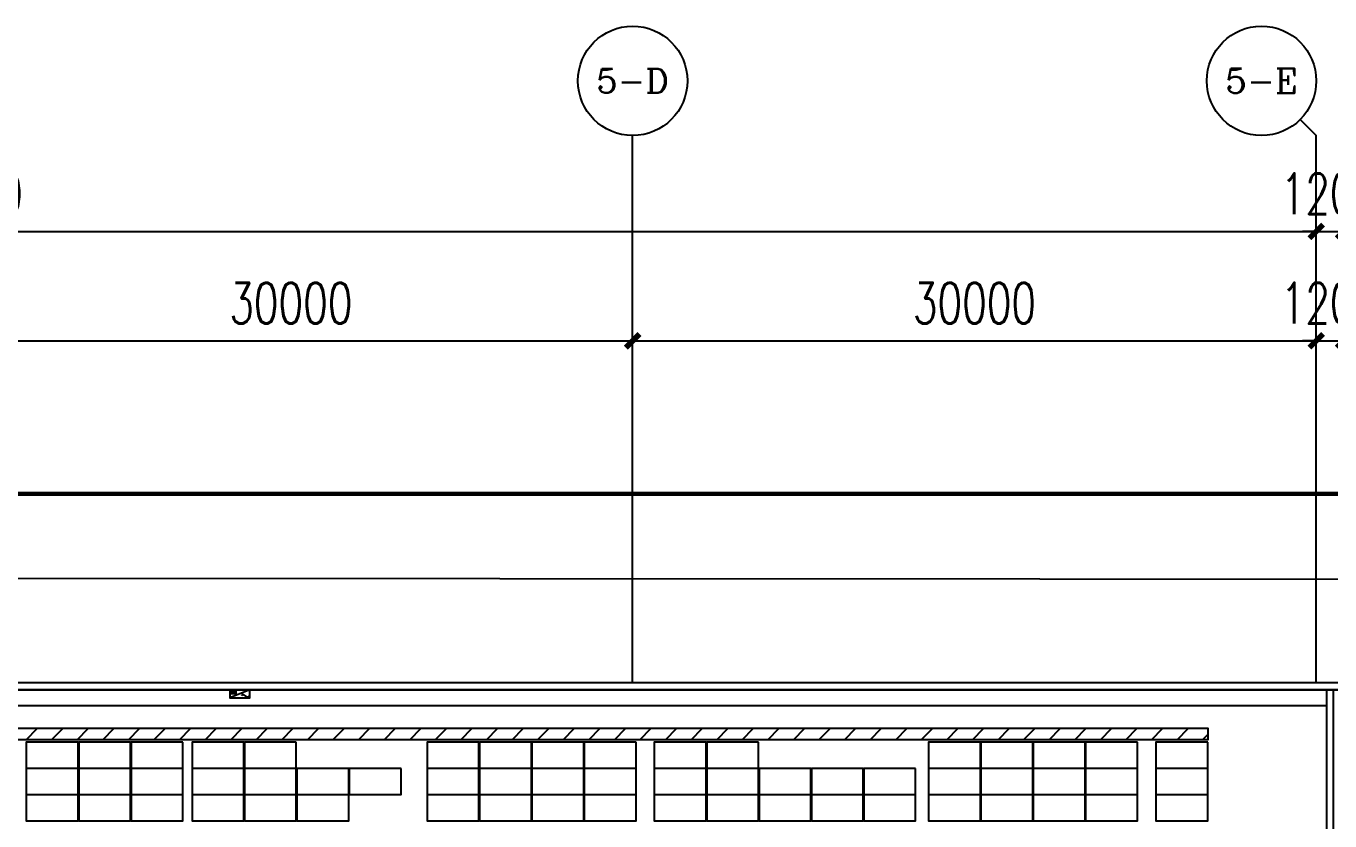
# Model space of a CAD drawing. Header units: millimetres. Extents: x 1218 to 2690, y 1163 to 1758.
# Drawn here: x 2025.8 to 2083, y 1488.1 to 1522.9 of the extents above; entities that cross this region are included whole.
import ezdxf
from ezdxf.enums import TextEntityAlignment as Align

# ---------------------------------------------------------------- set-up
doc = ezdxf.new("R2010")
doc.units = ezdxf.units.MM
for name, color, linetype in [('AXIS', 3, 'Continuous'), ('AXIS_TEXT', 7, 'Continuous'), ('PUB_DIM', 3, 'Continuous'), ('WALL', 9, 'Continuous'), ('单元区域外轮廓', 7, 'ByLayer'), ('屋脊线', 7, 'ByLayer'), ('接线图文字', 7, 'Continuous'), ('电缆通道', 7, 'ByLayer'), ('组件', 7, 'ByLayer'), ('运维走道板', 1, 'Continuous'), ('逆变器', 7, 'ByLayer')]:
    doc.layers.add(name, color=color, linetype=linetype)
doc.styles.add('_TCH_AXIS', font='COMPLEX', dxfattribs={"bigfont": 'GBCBIG'})
doc.styles.add('_TCH_DIM_T3', font='SIMPLEX', dxfattribs={"width": 0.705882, "bigfont": 'GBCBIG'})
doc.styles.add('COMPLEX', font='COMPLEX')
doc.dimstyles.new('_TCH_ARCH&&600', dxfattribs={"dimtxt": 1785, "dimasz": 600, "dimexe": 1500, "dimexo": 1800, "dimgap": 757.5, "dimtad": 1, "dimdec": 0, "dimtxsty": '_TCH_DIM_T3', "dimblk": 'ARCHTICK', "dimcen": 2.5, "dimclrt": 7, "dimazin": 2, "dimtfac": 1, "dimtdec": 0, "dimtix": 1, "dimtmove": 2, "dimatfit": 3})

# ---------------------------------------------------------------- blocks, each defined once
blk = doc.blocks.new('_ArchTick')
at = {"color": 0, "linetype": 'ByBlock', "const_width": 0.4}
blk.add_lwpolyline([(-0.5, -0.5), (0.5, 0.5)], dxfattribs=at)
blk = doc.blocks.new('*D363')
at = {"layer": 'AXIS', "color": 0, "lineweight": -2, "transparency": 16777216}
for p, q in [((754960, 2024904), (754960, 2044404)), ((874960, 2024904), (874960, 2044404)), ((754960, 2042904), (874960, 2042904))]:
    blk.add_line(p, q, dxfattribs=at)
at = {"layer": 'Defpoints', "color": 0, "transparency": 16777216}
for p in [(874960, 2042904), (754960, 2023104), (874960, 2023104)]:
    blk.add_point(p, dxfattribs=at)
at = {"layer": 'AXIS', "color": 0, "lineweight": -2, "transparency": 16777216, "xscale": 600, "yscale": 600, "zscale": 600, "rotation": 180}
blk.add_blockref('_ArchTick', (754960, 2042904), dxfattribs=at)
at = {"layer": 'AXIS', "color": 0, "lineweight": -2, "transparency": 16777216, "xscale": 600, "yscale": 600, "zscale": 600}
blk.add_blockref('_ArchTick', (874960, 2042904), dxfattribs=at)
at = {"layer": 'AXIS', "color": 7, "transparency": 16777216, "insert": (814960, 2044554), "char_height": 1785, "attachment_point": 5, "style": '_TCH_DIM_T3'}
blk.add_mtext('\\A1;120000', dxfattribs=at)
blk = doc.blocks.new('*D366')
at = {"layer": 'AXIS', "color": 0, "lineweight": -2, "transparency": 16777216}
for p, q in [((814960, 2024904), (814960, 2039604)), ((844960, 2024904), (844960, 2039604)), ((814960, 2038104), (844960, 2038104))]:
    blk.add_line(p, q, dxfattribs=at)
at = {"layer": 'Defpoints', "color": 0, "transparency": 16777216}
for p in [(844960, 2038104), (814960, 2023104), (844960, 2023104)]:
    blk.add_point(p, dxfattribs=at)
at = {"layer": 'AXIS', "color": 0, "lineweight": -2, "transparency": 16777216, "xscale": 600, "yscale": 600, "zscale": 600, "rotation": 180}
blk.add_blockref('_ArchTick', (814960, 2038104), dxfattribs=at)
at = {"layer": 'AXIS', "color": 0, "lineweight": -2, "transparency": 16777216, "xscale": 600, "yscale": 600, "zscale": 600}
blk.add_blockref('_ArchTick', (844960, 2038104), dxfattribs=at)
at = {"layer": 'AXIS', "color": 7, "transparency": 16777216, "insert": (829960, 2039754), "char_height": 1785, "attachment_point": 5, "style": '_TCH_DIM_T3'}
blk.add_mtext('\\A1;30000', dxfattribs=at)
blk = doc.blocks.new('*D367')
at = {"layer": 'AXIS', "color": 0, "lineweight": -2, "transparency": 16777216}
for p, q in [((844960, 2024904), (844960, 2039604)), ((874960, 2024904), (874960, 2039604)), ((844960, 2038104), (874960, 2038104))]:
    blk.add_line(p, q, dxfattribs=at)
at = {"layer": 'Defpoints', "color": 0, "transparency": 16777216}
for p in [(874960, 2038104), (844960, 2023104), (874960, 2023104)]:
    blk.add_point(p, dxfattribs=at)
at = {"layer": 'AXIS', "color": 0, "lineweight": -2, "transparency": 16777216, "xscale": 600, "yscale": 600, "zscale": 600, "rotation": 180}
blk.add_blockref('_ArchTick', (844960, 2038104), dxfattribs=at)
at = {"layer": 'AXIS', "color": 0, "lineweight": -2, "transparency": 16777216, "xscale": 600, "yscale": 600, "zscale": 600}
blk.add_blockref('_ArchTick', (874960, 2038104), dxfattribs=at)
at = {"layer": 'AXIS', "color": 7, "transparency": 16777216, "insert": (859960, 2039754), "char_height": 1785, "attachment_point": 5, "style": '_TCH_DIM_T3'}
blk.add_mtext('\\A1;30000', dxfattribs=at)
blk = doc.blocks.new('*D134')
at = {"layer": 'Defpoints', "color": 0, "transparency": 16777216}
for p in [(876160, 2038104), (874960, 2023104), (876160, 2023104)]:
    blk.add_point(p, dxfattribs=at)
at = {"layer": 'PUB_DIM', "color": 0, "lineweight": -2, "transparency": 16777216}
for p, q in [((874960, 2024904), (874960, 2039604)), ((876160, 2024904), (876160, 2039604)), ((874960, 2038104), (874360, 2038104)), ((874960, 2038104), (876160, 2038104)), ((876160, 2038104), (876760, 2038104))]:
    blk.add_line(p, q, dxfattribs=at)
at = {"layer": 'PUB_DIM', "color": 0, "lineweight": -2, "transparency": 16777216, "xscale": 600, "yscale": 600, "zscale": 600}
blk.add_blockref('_ArchTick', (874960, 2038104), dxfattribs=at)
at = {"layer": 'PUB_DIM', "color": 0, "lineweight": -2, "transparency": 16777216, "xscale": 600, "yscale": 600, "zscale": 600, "rotation": 180}
blk.add_blockref('_ArchTick', (876160, 2038104), dxfattribs=at)
at = {"layer": 'PUB_DIM', "color": 7, "transparency": 16777216, "insert": (875560, 2039754), "char_height": 1785, "attachment_point": 5, "style": '_TCH_DIM_T3'}
blk.add_mtext('\\A1;1200', dxfattribs=at)
blk = doc.blocks.new('*D135')
at = {"layer": 'Defpoints', "color": 0, "transparency": 16777216}
for p in [(876160, 2042904), (874960, 2023104), (876160, 2023104)]:
    blk.add_point(p, dxfattribs=at)
at = {"layer": 'PUB_DIM', "color": 0, "lineweight": -2, "transparency": 16777216}
for p, q in [((874960, 2024904), (874960, 2044404)), ((876160, 2024904), (876160, 2044404)), ((874960, 2042904), (874360, 2042904)), ((874960, 2042904), (876160, 2042904)), ((876160, 2042904), (876760, 2042904))]:
    blk.add_line(p, q, dxfattribs=at)
at = {"layer": 'PUB_DIM', "color": 0, "lineweight": -2, "transparency": 16777216, "xscale": 600, "yscale": 600, "zscale": 600}
blk.add_blockref('_ArchTick', (874960, 2042904), dxfattribs=at)
at = {"layer": 'PUB_DIM', "color": 0, "lineweight": -2, "transparency": 16777216, "xscale": 600, "yscale": 600, "zscale": 600, "rotation": 180}
blk.add_blockref('_ArchTick', (876160, 2042904), dxfattribs=at)
at = {"layer": 'PUB_DIM', "color": 7, "transparency": 16777216, "insert": (875560, 2044554), "char_height": 1785, "attachment_point": 5, "style": '_TCH_DIM_T3'}
blk.add_mtext('\\A1;1200', dxfattribs=at)
blk = doc.blocks.new('_AXISO')
blk.add_circle((0, 0), 0.5)
at = {"layer": 'AXIS_TEXT', "style": 'COMPLEX', "width": 1.041667}
blk.add_attdef('A', text='', height=0.56, dxfattribs=at).set_placement((-0.25, -0.28), (0.25, -0.28), align=Align.FIT)
blk = doc.blocks.new('*D158')
at = {"layer": 'AXIS', "color": 0, "lineweight": -2, "transparency": 16777216}
for p, q in [((754960, 2024904), (754960, 2044404)), ((874960, 2024904), (874960, 2044404)), ((754960, 2042904), (874960, 2042904))]:
    blk.add_line(p, q, dxfattribs=at)
at = {"layer": 'Defpoints', "color": 0, "transparency": 16777216}
for p in [(874960, 2042904), (754960, 2023104), (874960, 2023104)]:
    blk.add_point(p, dxfattribs=at)
at = {"layer": 'AXIS', "color": 0, "lineweight": -2, "transparency": 16777216, "xscale": 600, "yscale": 600, "zscale": 600, "rotation": 180}
blk.add_blockref('_ArchTick', (754960, 2042904), dxfattribs=at)
at = {"layer": 'AXIS', "color": 0, "lineweight": -2, "transparency": 16777216, "xscale": 600, "yscale": 600, "zscale": 600}
blk.add_blockref('_ArchTick', (874960, 2042904), dxfattribs=at)
at = {"layer": 'AXIS', "color": 7, "transparency": 16777216, "insert": (814960, 2044554), "char_height": 1785, "attachment_point": 5, "style": '_TCH_DIM_T3'}
blk.add_mtext('\\A1;120000', dxfattribs=at)
blk = doc.blocks.new('*D161')
at = {"layer": 'AXIS', "color": 0, "lineweight": -2, "transparency": 16777216}
for p, q in [((814960, 2024904), (814960, 2039604)), ((844960, 2024904), (844960, 2039604)), ((814960, 2038104), (844960, 2038104))]:
    blk.add_line(p, q, dxfattribs=at)
at = {"layer": 'Defpoints', "color": 0, "transparency": 16777216}
for p in [(844960, 2038104), (814960, 2023104), (844960, 2023104)]:
    blk.add_point(p, dxfattribs=at)
at = {"layer": 'AXIS', "color": 0, "lineweight": -2, "transparency": 16777216, "xscale": 600, "yscale": 600, "zscale": 600, "rotation": 180}
blk.add_blockref('_ArchTick', (814960, 2038104), dxfattribs=at)
at = {"layer": 'AXIS', "color": 0, "lineweight": -2, "transparency": 16777216, "xscale": 600, "yscale": 600, "zscale": 600}
blk.add_blockref('_ArchTick', (844960, 2038104), dxfattribs=at)
at = {"layer": 'AXIS', "color": 7, "transparency": 16777216, "insert": (829960, 2039754), "char_height": 1785, "attachment_point": 5, "style": '_TCH_DIM_T3'}
blk.add_mtext('\\A1;30000', dxfattribs=at)
blk = doc.blocks.new('*D162')
at = {"layer": 'AXIS', "color": 0, "lineweight": -2, "transparency": 16777216}
for p, q in [((844960, 2024904), (844960, 2039604)), ((874960, 2024904), (874960, 2039604)), ((844960, 2038104), (874960, 2038104))]:
    blk.add_line(p, q, dxfattribs=at)
at = {"layer": 'Defpoints', "color": 0, "transparency": 16777216}
for p in [(874960, 2038104), (844960, 2023104), (874960, 2023104)]:
    blk.add_point(p, dxfattribs=at)
at = {"layer": 'AXIS', "color": 0, "lineweight": -2, "transparency": 16777216, "xscale": 600, "yscale": 600, "zscale": 600, "rotation": 180}
blk.add_blockref('_ArchTick', (844960, 2038104), dxfattribs=at)
at = {"layer": 'AXIS', "color": 0, "lineweight": -2, "transparency": 16777216, "xscale": 600, "yscale": 600, "zscale": 600}
blk.add_blockref('_ArchTick', (874960, 2038104), dxfattribs=at)
at = {"layer": 'AXIS', "color": 7, "transparency": 16777216, "insert": (859960, 2039754), "char_height": 1785, "attachment_point": 5, "style": '_TCH_DIM_T3'}
blk.add_mtext('\\A1;30000', dxfattribs=at)
blk = doc.blocks.new('*D551')
at = {"layer": 'Defpoints', "color": 0, "transparency": 16777216}
for p in [(876160, 2038104), (874960, 2023104), (876160, 2023104)]:
    blk.add_point(p, dxfattribs=at)
at = {"layer": 'PUB_DIM', "color": 0, "lineweight": -2, "transparency": 16777216}
for p, q in [((874960, 2024904), (874960, 2039604)), ((876160, 2024904), (876160, 2039604)), ((874960, 2038104), (874360, 2038104)), ((874960, 2038104), (876160, 2038104)), ((876160, 2038104), (876760, 2038104))]:
    blk.add_line(p, q, dxfattribs=at)
at = {"layer": 'PUB_DIM', "color": 0, "lineweight": -2, "transparency": 16777216, "xscale": 600, "yscale": 600, "zscale": 600}
blk.add_blockref('_ArchTick', (874960, 2038104), dxfattribs=at)
at = {"layer": 'PUB_DIM', "color": 0, "lineweight": -2, "transparency": 16777216, "xscale": 600, "yscale": 600, "zscale": 600, "rotation": 180}
blk.add_blockref('_ArchTick', (876160, 2038104), dxfattribs=at)
at = {"layer": 'PUB_DIM', "color": 7, "transparency": 16777216, "insert": (875560, 2039754), "char_height": 1785, "attachment_point": 5, "style": '_TCH_DIM_T3'}
blk.add_mtext('\\A1;1200', dxfattribs=at)
blk = doc.blocks.new('*D552')
at = {"layer": 'Defpoints', "color": 0, "transparency": 16777216}
for p in [(876160, 2042904), (874960, 2023104), (876160, 2023104)]:
    blk.add_point(p, dxfattribs=at)
at = {"layer": 'PUB_DIM', "color": 0, "lineweight": -2, "transparency": 16777216}
for p, q in [((874960, 2024904), (874960, 2044404)), ((876160, 2024904), (876160, 2044404)), ((874960, 2042904), (874360, 2042904)), ((874960, 2042904), (876160, 2042904)), ((876160, 2042904), (876760, 2042904))]:
    blk.add_line(p, q, dxfattribs=at)
at = {"layer": 'PUB_DIM', "color": 0, "lineweight": -2, "transparency": 16777216, "xscale": 600, "yscale": 600, "zscale": 600}
blk.add_blockref('_ArchTick', (874960, 2042904), dxfattribs=at)
at = {"layer": 'PUB_DIM', "color": 0, "lineweight": -2, "transparency": 16777216, "xscale": 600, "yscale": 600, "zscale": 600, "rotation": 180}
blk.add_blockref('_ArchTick', (876160, 2042904), dxfattribs=at)
at = {"layer": 'PUB_DIM', "color": 7, "transparency": 16777216, "insert": (875560, 2044554), "char_height": 1785, "attachment_point": 5, "style": '_TCH_DIM_T3'}
blk.add_mtext('\\A1;1200', dxfattribs=at)
blk = doc.blocks.new('*U582')
at = {"layer": '单元区域外轮廓', "color": 2}
blk.add_polyline3d([(582600, -78700, 12000), (-582600, -78700, 12000), (-582600, 78700, 12000), (582600, 78700, 12000)], close=True, dxfattribs=at)
at = {"flags": 1}
for tag in ['unit_id', 'unit_name', 'parapet_height', 'ground_elevation', 'is_enable_parapet']:
    blk.add_attdef(tag, (0, 0), '', height=2.5, dxfattribs=at)
blk = doc.blocks.new('*U583')
at = {"layer": '屋脊线', "color": 30}
blk.add_line((582600, 78700, 12000), (-582600, 78700, 12000), dxfattribs=at)
at = {"flags": 1}
for tag in ['unit_id', 'unit_name']:
    blk.add_attdef(tag, (0, 0), '', height=2.5, dxfattribs=at)
blk = doc.blocks.new('*U586')
at = {"color": 0}
blk.add_polyline3d([(0, 0, 0), (-227.8, 0, 0), (-227.8, -113.3, 5.8), (0, -113.3, 5.8)], close=True, dxfattribs=at)
at = {"flags": 1}
for tag in ['mounting-hole-spacing1', 'mounting-hole-spacing2', 'module-material', 'vmpo', 'voco', 'silicon-material', 'panel-length', 'panel-width', 'panel-height', 'userid', 'theme', 'note', 'name', 'pmax', 'company-name', 'id', 'impo', 'isco']:
    blk.add_attdef(tag, (0, 0), '', height=2.5, dxfattribs=at)
blk = doc.blocks.new('*U587')
at = {"layer": '组件', "color": 100}
for p in [(15986.8, 7639.6, 1221.7), (16216.6, 7639.6, 1221.7), (15986.8, 7524.4, 1227.6), (16216.6, 7524.4, 1227.6), (16446.4, 7524.4, 1227.6), (15986.8, 7409.1, 1233.4), (16216.6, 7409.1, 1233.4), (16446.4, 7409.1, 1233.4)]:
    blk.add_blockref('*U586', p, dxfattribs=at)
at = {"layer": '组件', "color": 40}
for p in [(16446.4, 7639.6, 1221.7), (16714.2, 7639.6, 1221.7), (16944, 7639.6, 1221.7), (17745.6, 7639.6, 1221.7), (17975.4, 7639.6, 1221.7), (18205.2, 7639.6, 1221.7), (18435, 7639.6, 1221.7), (18742.8, 7639.6, 1221.7), (18972.6, 7639.6, 1221.7), (19946.4, 7639.6, 1221.7), (20176.2, 7639.6, 1221.7), (20406, 7639.6, 1221.7), (16714.2, 7524.4, 1227.6), (16944, 7524.4, 1227.6), (17173.8, 7524.4, 1227.6), (17403.6, 7524.4, 1227.6), (17745.6, 7524.4, 1227.6), (17975.4, 7524.4, 1227.6), (18205.2, 7524.4, 1227.6), (18435, 7524.4, 1227.6), (18742.8, 7524.4, 1227.6), (18972.6, 7524.4, 1227.6), (19202.4, 7524.4, 1227.6), (19432.2, 7524.4, 1227.6), (19662, 7524.4, 1227.6), (19946.4, 7524.4, 1227.6), (20176.2, 7524.4, 1227.6), (20406, 7524.4, 1227.6), (16714.2, 7409.1, 1233.4), (16944, 7409.1, 1233.4), (17173.8, 7409.1, 1233.4), (17745.6, 7409.1, 1233.4), (17975.4, 7409.1, 1233.4), (18205.2, 7409.1, 1233.4), (18435, 7409.1, 1233.4), (18742.8, 7409.1, 1233.4), (18972.6, 7409.1, 1233.4), (19202.4, 7409.1, 1233.4), (19432.2, 7409.1, 1233.4), (19662, 7409.1, 1233.4), (19946.4, 7409.1, 1233.4), (20176.2, 7409.1, 1233.4), (20406, 7409.1, 1233.4)]:
    blk.add_blockref('*U586', p, dxfattribs=at)
at = {"layer": '组件', "color": 41}
for p in [(20635.8, 7639.6, 1221.7), (20943.6, 7639.6, 1221.7), (20635.8, 7524.4, 1227.6), (20943.6, 7524.4, 1227.6), (20635.8, 7409.1, 1233.4), (20943.6, 7409.1, 1233.4)]:
    blk.add_blockref('*U586', p, dxfattribs=at)
at = {"flags": 1}
for tag in ['offset-x', 'offset-y', 'mode', 'tilt', 'azimuth', 'align', 'array-mode', 'panel-x', 'panel-y', 'panel-per-row', 'bracket-type', 'bracket-value', 'row-per-array']:
    blk.add_attdef(tag, (0, 0), '', height=2.5, dxfattribs=at)
blk = doc.blocks.new('*U634', base_point=(43.5, 18.1))
at = {"color": 0}
for p, q in [((0, 0), (87, 36.1)), ((56.7, 18.2), (81.7, 18.2)), ((56.7, 9.6), (81.7, 9.6))]:
    blk.add_line(p, q, dxfattribs=at)
blk.add_lwpolyline([(0, 0), (87, 0), (87, 36.1), (0, 36.1)], close=True, dxfattribs=at)
blk.add_lwpolyline([(4.7, 27, -0.6815), (15.8, 30.2), (25.5, 23.7, 0.6815), (36.6, 27)], format="xyb", dxfattribs=at)
blk = doc.blocks.new('DT1')
at = {"layer": 'AXIS', "color": 252, "true_color": 0x939598}
for p, q in [((874256.9, 2047806.7), (874959.9, 2047103.7)), ((844959.9, 2023103.7), (844959.9, 2047103.7)), ((874959.9, 2023103.7), (874959.9, 2047103.7))]:
    blk.add_line(p, q, dxfattribs=at)
at = {"layer": 'WALL'}
for p, q in [((1243659.9, 2023103.7), (77859.9, 2023103.7)), ((1243359.9, 2022803.7), (78159.9, 2022803.7))]:
    blk.add_line(p, q, dxfattribs=at)
blk.add_lwpolyline([(875709.9, 1865403.7), (875709.9, 2022803.7), (875409.9, 2022803.7), (875409.9, 1865403.7)], close=True, dxfattribs=at)
blk.add_lwpolyline([(875409.9, 2022103.7), (754509.9, 2022103.7)], dxfattribs=at)
at = {"layer": 'AXIS', "color": 252, "true_color": 0x939598}
ref = blk.add_blockref('_AXISO', (844959.9, 2049503.7), dxfattribs=dict(at, xscale=4800, yscale=4800, zscale=4800))
ref.add_attrib('A', '5-D', dxfattribs={"layer": 'AXIS_TEXT', "height": 1062.53, "style": '_TCH_AXIS'}).set_placement((843366.1, 2048972.4), (846553.7, 2048972.4), align=Align.FIT)
ref = blk.add_blockref('_AXISO', (872559.9, 2049503.7), dxfattribs=dict(at, xscale=4800, yscale=4800, zscale=4800))
ref.add_attrib('A', '5-E', dxfattribs={"layer": 'AXIS_TEXT', "height": 1077.91, "style": '_TCH_AXIS'}).set_placement((870968.7, 2048964.8), (874151.1, 2048964.8), align=Align.FIT)
for p1, p2, distance, picture, middle in [((754959.9, 2023103.7), (874959.9, 2023103.7), 19800, '*D363', (814959.9, 2044553.7)), ((754959.9, 2023103.7), (874959.9, 2023103.7), 19800, '*D158', (814959.9, 2044553.7)), ((814959.9, 2023103.7), (844959.9, 2023103.7), 15000, '*D366', (829959.9, 2039753.7)), ((814959.9, 2023103.7), (844959.9, 2023103.7), 15000, '*D161', (829959.9, 2039753.7)), ((844959.9, 2023103.7), (874959.9, 2023103.7), 15000, '*D367', (859959.9, 2039753.7)), ((844959.9, 2023103.7), (874959.9, 2023103.7), 15000, '*D162', (859959.9, 2039753.7))]:
    dim = blk.add_aligned_dim(p1=p1, p2=p2, distance=distance, dimstyle='_TCH_ARCH&&600', dxfattribs=at)
    dim.commit()
    dim.dimension.update_dxf_attribs({"geometry": picture, "text_midpoint": middle})
at = {"layer": 'PUB_DIM', "color": 252, "true_color": 0x939598}
for distance, picture, middle in [(19800, '*D135', (875559.9, 2044553.7)), (19800, '*D552', (875559.9, 2044553.7)), (15000, '*D134', (875559.9, 2039753.7)), (15000, '*D551', (875559.9, 2039753.7))]:
    dim = blk.add_aligned_dim(p1=(874959.9, 2023103.7), p2=(876159.9, 2023103.7), distance=distance, dimstyle='_TCH_ARCH&&600', dxfattribs=at)
    dim.commit()
    dim.dimension.update_dxf_attribs({"geometry": picture, "text_midpoint": middle})

msp = doc.modelspace()

# ---------------------------------------------------------------- hatches: boundary and pattern name
at = {"layer": '运维走道板'}
h = msp.add_hatch(dxfattribs=at)
h.set_pattern_fill('ANSI31', color=1, scale=0.5)
h.set_pattern_definition([(45, (3149.2461, -2326.28056), (-0.561266, 0.561266), [])])
h.paths.add_polyline_path([(1736.626, 1492.159), (2077.67, 1492.159), (2077.67, 1491.659), (1736.626, 1491.659)])

# ---------------------------------------------------------------- linework, layer by layer
at = {"layer": '单元区域外轮廓', "color": 4, "elevation": 12}
msp.add_lwpolyline([(2450.821, 1336.45), (1285.621, 1336.45), (1285.621, 1493.85), (2450.821, 1493.85)], close=True, dxfattribs=at)
at = {"layer": '接线图文字', "color": 2, "const_width": 0.2, "elevation": 12.3}
msp.add_lwpolyline([(1393.993, 1502.439), (2466.121, 1502.439)], dxfattribs=at)
at = {"layer": '电缆通道', "color": 6}
msp.add_polyline3d([(1975.478, 1498.77, 0.01), (2236.178, 1498.604, 0.01)], dxfattribs=at)
at = {"layer": '运维走道板', "elevation": 12.3}
msp.add_lwpolyline([(1736.626, 1492.159), (2077.67, 1492.159), (2077.67, 1491.659), (1736.626, 1491.659), (1736.626, 1492.159)], dxfattribs=at)

# ---------------------------------------------------------------- block references
at = {"xscale": 0.001, "yscale": 0.001, "zscale": 0.001}
msp.add_blockref('DT1', (1207.461, -528.954, 12.3), dxfattribs=at)
at = {"layer": '单元区域外轮廓', "xscale": 0.001, "yscale": 0.001, "zscale": 0.001}
msp.add_blockref('*U582', (1868.221, 1415.15), dxfattribs=at)
at = {"layer": '屋脊线', "xscale": 0.001, "yscale": 0.001, "zscale": 0.001}
msp.add_blockref('*U583', (1868.221, 1415.15), dxfattribs=at)
at = {"layer": '组件', "xscale": 0.01, "yscale": 0.01, "zscale": 0.01}
msp.add_blockref('*U587', (1868.221, 1415.15), dxfattribs=at)
at = {"layer": '逆变器', "xscale": 0.01, "yscale": 0.01, "zscale": 0.01, "rotation": 180}
msp.add_blockref('*U634', (2035.183, 1493.669, 12.577), dxfattribs=at)

doc.saveas('drawing.dxf')
